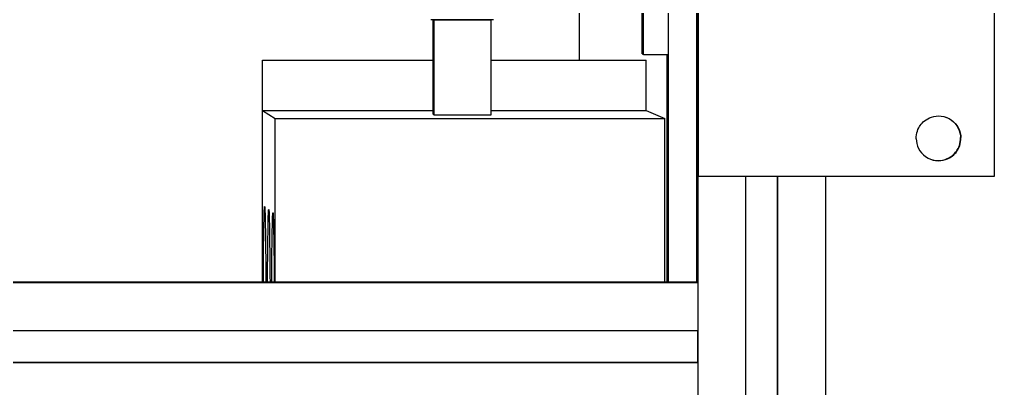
# Model space of a CAD drawing. Header units: millimetres. Extents: x -244 to 244, y -316 to 313.
# Drawn here: x 90 to 244.4, y -124.1 to -65.7 of the extents above; entities that cross this region are included whole.
import ezdxf

# ---------------------------------------------------------------- set-up
doc = ezdxf.new("R2010")
doc.units = ezdxf.units.MM
doc.layers.add('VISIBLE', color=7, linetype='Continuous')

msp = doc.modelspace()

# ---------------------------------------------------------------- linework, layer by layer
at = {"layer": 'VISIBLE'}
for p, q in [((197.47, -315.95), (197.47, 312.91)), ((197.52, -90.5), (197.52, 43.76)), ((244.42, -90.5), (244.42, 43.76)), ((192.78, -107.23), (192.78, 25.29)), ((197.27, -107.23), (197.27, 9.1)), ((197.34, -107.3), (197.34, 9.11)), ((197.39, -107.3), (197.39, 9.11)), ((188.64, -71.11), (188.64, -55.36)), ((188.83, -71.18), (188.83, -55.36)), ((178.71, -72.12), (178.71, -55.6)), ((155.14, -65.65), (155.2, -65.65)), ((155.2, -65.65), (155.3, -65.65)), ((155.3, -65.65), (155.43, -65.65)), ((155.43, -65.65), (155.61, -65.66)), ((155.51, -80.66), (155.51, -65.65)), ((155.6, -65.66), (155.67, -65.68)), ((155.61, -65.66), (155.84, -65.66)), ((155.67, -80.75), (155.67, -65.68)), ((155.67, -65.68), (164.71, -65.68)), ((155.84, -65.66), (156.11, -65.66)), ((156.11, -65.66), (156.44, -65.66)), ((156.44, -65.66), (156.83, -65.66)), ((156.83, -65.66), (157.28, -65.66)), ((157.28, -65.66), (157.78, -65.66)), ((157.78, -65.66), (158.32, -65.66)), ((158.32, -65.66), (158.91, -65.66)), ((158.91, -65.66), (159.52, -65.66)), ((159.52, -65.66), (160.14, -65.66)), ((160.14, -65.66), (160.77, -65.66)), ((160.77, -65.66), (161.38, -65.66)), ((161.38, -65.66), (161.96, -65.66)), ((161.96, -65.66), (162.5, -65.66)), ((162.5, -65.66), (163, -65.66)), ((163, -65.66), (163.44, -65.66)), ((163.44, -65.66), (163.82, -65.66)), ((163.82, -65.66), (164.14, -65.66)), ((164.14, -65.66), (164.42, -65.66)), ((164.42, -65.66), (164.63, -65.66)), ((164.63, -65.66), (164.81, -65.65)), ((164.64, -65.66), (164.71, -65.68)), ((164.71, -80.75), (164.71, -65.68)), ((164.81, -65.65), (164.93, -65.65)), ((164.93, -65.65), (165.03, -65.65)), ((165.03, -65.65), (165.08, -65.65)), ((128.5, -107.23), (128.5, -72.12)), ((128.5, -72.12), (128.51, -72.12)), ((128.5, -72.12), (155.51, -72.12)), ((128.51, -107.23), (128.51, -72.12)), ((128.51, -72.12), (155.51, -72.12)), ((164.71, -72.12), (189.23, -72.12)), ((164.71, -72.12), (189.22, -72.12)), ((188.64, -71.11), (188.83, -71.18)), ((188.83, -71.18), (192.78, -71.18)), ((189.22, -72.12), (189.23, -72.12)), ((189.23, -80.09), (189.23, -72.12)), ((192.59, -107.23), (192.59, -71.18)), ((192.66, -107.23), (192.66, -71.18)), ((192.71, -107.23), (192.71, -71.18)), ((128.51, -80.09), (130.49, -81.33)), ((128.51, -80.09), (155.51, -80.09)), ((164.71, -80.09), (189.27, -80.09)), ((189.27, -80.09), (192.19, -81.33)), ((130.49, -107.23), (130.49, -81.33)), ((130.49, -81.33), (192.19, -81.33)), ((155.51, -80.66), (155.67, -80.75)), ((155.67, -80.75), (164.71, -80.75)), ((192.19, -107.23), (192.19, -81.33)), ((233.13, -81.89), (233.34, -81.71)), ((233.34, -81.71), (233.58, -81.53)), ((233.58, -81.53), (233.84, -81.37)), ((233.84, -81.37), (234.13, -81.23)), ((234.13, -81.23), (234.46, -81.11)), ((234.46, -81.11), (234.81, -81.01)), ((234.81, -81.01), (235.18, -80.95)), ((235.18, -80.95), (235.58, -80.93)), ((235.58, -80.93), (235.99, -80.96)), ((235.99, -80.96), (236.4, -81.04)), ((236.4, -81.04), (236.82, -81.16)), ((236.77, -81.15), (237.16, -81.33)), ((236.77, -81.15), (237.16, -81.33)), ((236.82, -81.16), (237.22, -81.35)), ((237.16, -81.33), (237.53, -81.56)), ((237.16, -81.33), (237.53, -81.56)), ((237.22, -81.35), (237.59, -81.58)), ((237.53, -81.56), (237.88, -81.83)), ((237.53, -81.56), (237.88, -81.83)), ((237.59, -81.58), (237.94, -81.85)), ((232.12, -83.61), (232.2, -83.33)), ((232.2, -83.33), (232.3, -83.07)), ((232.3, -83.07), (232.41, -82.84)), ((232.41, -82.84), (232.53, -82.63)), ((232.53, -82.63), (232.65, -82.44)), ((232.65, -82.44), (232.79, -82.25)), ((232.79, -82.25), (232.95, -82.07)), ((232.95, -82.07), (233.13, -81.89)), ((237.88, -81.83), (238.18, -82.15)), ((237.88, -81.83), (238.18, -82.15)), ((237.94, -81.85), (238.24, -82.17)), ((238.18, -82.15), (238.44, -82.49)), ((238.24, -82.17), (238.51, -82.51)), ((238.44, -82.49), (238.66, -82.86)), ((238.51, -82.51), (238.72, -82.88)), ((238.66, -82.86), (238.82, -83.23)), ((238.72, -82.88), (238.88, -83.26)), ((238.82, -83.23), (238.94, -83.61)), ((238.88, -83.26), (239, -83.63)), ((232.01, -84.58), (232.02, -84.24)), ((232.01, -84.58), (232.04, -84.95)), ((232.02, -84.24), (232.05, -83.91)), ((232.05, -83.91), (232.12, -83.61)), ((238.94, -83.61), (239.01, -83.99)), ((238.99, -85.02), (239.03, -84.69)), ((239, -83.63), (239.07, -84.01)), ((239.01, -83.99), (239.04, -84.35)), ((239.03, -84.69), (239.04, -84.35)), ((239.05, -85.04), (239.09, -84.71)), ((239.07, -84.01), (239.1, -84.37)), ((239.09, -84.71), (239.1, -84.37)), ((232.04, -84.95), (232.11, -85.32)), ((232.11, -85.32), (232.23, -85.7)), ((232.23, -85.7), (232.39, -86.08)), ((232.39, -86.08), (232.6, -86.44)), ((232.39, -86.08), (232.6, -86.44)), ((232.6, -86.44), (232.86, -86.79)), ((232.6, -86.44), (232.86, -86.79)), ((238.39, -86.5), (238.52, -86.3)), ((238.45, -86.52), (238.58, -86.33)), ((238.52, -86.3), (238.64, -86.09)), ((238.58, -86.33), (238.7, -86.11)), ((238.64, -86.09), (238.75, -85.86)), ((238.7, -86.11), (238.81, -85.88)), ((238.75, -85.86), (238.85, -85.6)), ((238.81, -85.88), (238.91, -85.62)), ((238.85, -85.6), (238.93, -85.32)), ((238.91, -85.62), (238.99, -85.34)), ((238.93, -85.32), (238.99, -85.02)), ((238.99, -85.34), (239.05, -85.04)), ((232.86, -86.79), (233.17, -87.1)), ((232.86, -86.79), (233.17, -87.1)), ((233.17, -87.1), (233.51, -87.38)), ((233.51, -87.38), (233.89, -87.61)), ((233.51, -87.38), (233.89, -87.61)), ((233.89, -87.61), (234.29, -87.79)), ((233.89, -87.61), (234.29, -87.79)), ((234.26, -87.78), (234.64, -87.9)), ((234.26, -87.78), (234.64, -87.9)), ((234.29, -87.79), (234.7, -87.92)), ((234.64, -87.9), (235.06, -87.97)), ((234.64, -87.9), (235.06, -87.97)), ((234.7, -87.92), (235.12, -88)), ((235.06, -87.97), (235.47, -88)), ((235.12, -88), (235.53, -88.02)), ((235.47, -88), (235.86, -87.98)), ((235.53, -88.02), (235.92, -88)), ((235.86, -87.98), (236.24, -87.92)), ((235.92, -88), (236.3, -87.94)), ((236.24, -87.92), (236.59, -87.83)), ((236.3, -87.94), (236.65, -87.85)), ((236.59, -87.83), (236.91, -87.7)), ((236.65, -87.85), (236.97, -87.73)), ((236.91, -87.7), (237.21, -87.56)), ((236.97, -87.73), (237.27, -87.58)), ((237.21, -87.56), (237.47, -87.4)), ((237.27, -87.58), (237.53, -87.42)), ((237.47, -87.4), (237.71, -87.23)), ((237.53, -87.42), (237.77, -87.25)), ((237.71, -87.23), (237.91, -87.05)), ((237.77, -87.25), (237.97, -87.07)), ((237.91, -87.05), (238.1, -86.86)), ((237.97, -87.07), (238.16, -86.88)), ((238.1, -86.86), (238.25, -86.68)), ((238.16, -86.88), (238.32, -86.7)), ((238.25, -86.68), (238.39, -86.5)), ((238.32, -86.7), (238.45, -86.52)), ((197.47, -90.48), (197.52, -90.5)), ((197.52, -90.5), (244.42, -90.5)), ((205.06, -315.95), (205.06, -90.5)), ((210.06, -315.85), (210.06, -90.5)), ((210.13, -315.95), (210.13, -90.5)), ((217.72, -315.95), (217.72, -90.5)), ((128.78, -95.84), (128.79, -95.66)), ((128.79, -95.66), (128.8, -95.51)), ((128.8, -95.51), (128.81, -95.4)), ((128.81, -95.4), (128.82, -95.32)), ((128.82, -95.32), (128.83, -95.28)), ((128.83, -95.28), (128.84, -95.31)), ((128.83, -95.28), (128.84, -95.31)), ((128.83, -95.28), (128.83, -95.28)), ((128.84, -95.31), (128.85, -95.39)), ((128.85, -95.39), (128.86, -95.51)), ((128.86, -95.51), (128.87, -95.66)), ((128.87, -95.66), (128.88, -95.86)), ((128.74, -97.18), (128.75, -96.85)), ((128.74, -97.53), (128.74, -97.18)), ((128.75, -96.85), (128.76, -96.56)), ((128.76, -96.56), (128.77, -96.29)), ((128.77, -96.29), (128.78, -96.05)), ((128.78, -96.05), (128.78, -95.84)), ((128.88, -95.86), (128.89, -96.1)), ((128.89, -96.1), (128.9, -96.39)), ((128.9, -96.39), (128.9, -96.72)), ((128.9, -96.72), (128.91, -97.09)), ((128.91, -97.09), (128.92, -97.51)), ((129.41, -97.35), (129.42, -97.05)), ((129.42, -96.78), (129.43, -96.54)), ((129.42, -97.05), (129.42, -96.78)), ((129.43, -96.54), (129.44, -96.32)), ((129.44, -96.32), (129.45, -96.14)), ((129.45, -96.14), (129.46, -96)), ((129.46, -96), (129.47, -95.88)), ((129.47, -95.81), (129.48, -95.77)), ((129.47, -95.88), (129.47, -95.81)), ((129.48, -95.77), (129.49, -95.76)), ((129.49, -95.76), (129.5, -95.8)), ((129.49, -95.76), (129.5, -95.8)), ((129.5, -95.8), (129.51, -95.88)), ((129.5, -95.8), (129.51, -95.88)), ((129.51, -95.88), (129.52, -95.99)), ((129.52, -95.99), (129.53, -96.15)), ((129.53, -96.15), (129.54, -96.35)), ((129.54, -96.35), (129.54, -96.59)), ((129.54, -96.59), (129.55, -96.88)), ((129.55, -96.88), (129.56, -97.21)), ((129.56, -97.21), (129.57, -97.59)), ((130.09, -97.27), (130.1, -97.03)), ((130.1, -96.82), (130.11, -96.64)), ((130.1, -97.03), (130.1, -96.82)), ((130.11, -96.64), (130.12, -96.49)), ((130.12, -96.49), (130.13, -96.38)), ((130.13, -96.38), (130.14, -96.3)), ((130.14, -96.3), (130.15, -96.26)), ((130.15, -96.26), (130.16, -96.26)), ((130.16, -96.26), (130.16, -96.29)), ((130.16, -96.26), (130.16, -96.29)), ((130.16, -96.29), (130.17, -96.37)), ((130.16, -96.29), (130.17, -96.37)), ((130.17, -96.37), (130.18, -96.49)), ((130.18, -96.49), (130.19, -96.64)), ((130.18, -96.49), (130.19, -96.64)), ((130.19, -96.64), (130.2, -96.85)), ((130.2, -96.85), (130.21, -97.09)), ((130.21, -97.09), (130.22, -97.38)), ((128.71, -99.14), (128.72, -98.71)), ((128.72, -98.29), (128.73, -97.9)), ((128.72, -98.71), (128.72, -98.29)), ((128.73, -97.9), (128.74, -97.53)), ((128.92, -97.51), (128.93, -97.97)), ((128.93, -97.97), (128.94, -98.47)), ((128.94, -98.47), (128.95, -99.02)), ((129.37, -99.21), (129.38, -98.79)), ((129.38, -98.79), (129.39, -98.4)), ((129.39, -98.02), (129.4, -97.67)), ((129.39, -98.4), (129.39, -98.02)), ((129.4, -97.67), (129.41, -97.35)), ((129.57, -97.59), (129.58, -98)), ((129.58, -98), (129.59, -98.47)), ((129.59, -98.47), (129.6, -98.98)), ((130.05, -98.9), (130.06, -98.53)), ((130.06, -98.17), (130.07, -97.85)), ((130.06, -98.53), (130.06, -98.17)), ((130.07, -97.85), (130.08, -97.55)), ((130.08, -97.55), (130.09, -97.27)), ((130.22, -97.38), (130.23, -97.71)), ((130.23, -97.71), (130.24, -98.09)), ((130.24, -98.09), (130.25, -98.51)), ((130.25, -98.51), (130.26, -98.97)), ((128.69, -100.56), (128.7, -100.07)), ((128.7, -99.6), (128.71, -99.14)), ((128.7, -100.07), (128.7, -99.6)), ((128.95, -99.02), (128.96, -99.62)), ((128.96, -99.62), (128.97, -100.25)), ((128.97, -100.25), (128.97, -100.93)), ((129.35, -100.58), (129.36, -100.11)), ((129.36, -100.11), (129.37, -99.65)), ((129.37, -99.65), (129.37, -99.21)), ((129.6, -98.98), (129.61, -99.53)), ((129.61, -99.53), (129.62, -100.12)), ((129.62, -100.12), (129.63, -100.76)), ((130.02, -100.62), (130.03, -100.16)), ((130.03, -100.16), (130.04, -99.72)), ((130.04, -99.3), (130.05, -98.9)), ((130.04, -99.72), (130.04, -99.3)), ((130.26, -98.97), (130.26, -99.48)), ((130.26, -99.48), (130.27, -100.04)), ((130.27, -100.04), (130.28, -100.64)), ((128.67, -102.11), (128.68, -101.58)), ((128.68, -101.06), (128.69, -100.56)), ((128.68, -101.58), (128.68, -101.06)), ((128.97, -100.93), (128.98, -101.65)), ((128.98, -101.65), (128.99, -102.41)), ((129.33, -102.09), (129.34, -101.58)), ((129.34, -101.58), (129.35, -101.07)), ((129.35, -101.07), (129.35, -100.58)), ((129.63, -100.76), (129.63, -101.45)), ((129.63, -101.45), (129.64, -102.17)), ((130, -102.1), (130.01, -101.59)), ((130.01, -101.59), (130.02, -101.1)), ((130.02, -101.1), (130.02, -100.62)), ((130.28, -100.64), (130.29, -101.28)), ((130.29, -101.28), (130.3, -101.97)), ((128.66, -103.2), (128.67, -102.65)), ((128.66, -103.76), (128.66, -103.2)), ((128.67, -102.65), (128.67, -102.11)), ((128.99, -102.41), (129, -103.22)), ((129, -103.22), (129.01, -104.06)), ((129.32, -103.17), (129.33, -102.63)), ((129.32, -103.72), (129.32, -103.17)), ((129.33, -102.63), (129.33, -102.09)), ((129.64, -102.17), (129.65, -102.94)), ((129.65, -102.94), (129.66, -103.74)), ((129.98, -103.7), (129.99, -103.15)), ((129.99, -103.15), (130, -102.62)), ((130, -102.62), (130, -102.1)), ((130.3, -101.97), (130.31, -102.7)), ((130.31, -102.7), (130.32, -103.47)), ((128.64, -105.49), (128.65, -104.91)), ((128.65, -104.33), (128.66, -103.76)), ((128.65, -104.91), (128.65, -104.33)), ((129.01, -104.06), (129.02, -104.94)), ((129.02, -104.94), (129.02, -105.85)), ((129.3, -105.44), (129.31, -104.86)), ((129.31, -104.29), (129.32, -103.72)), ((129.31, -104.86), (129.31, -104.29)), ((129.66, -103.74), (129.67, -104.59)), ((129.67, -104.59), (129.67, -105.47)), ((129.97, -104.82), (129.98, -104.25)), ((129.97, -105.4), (129.97, -104.82)), ((129.98, -104.25), (129.98, -103.7)), ((130.32, -103.47), (130.32, -104.28)), ((130.32, -104.28), (130.33, -105.13)), ((128.63, -106.68), (128.64, -106.08)), ((128.64, -106.08), (128.64, -105.49)), ((129.02, -105.85), (129.03, -106.8)), ((129.29, -106.62), (129.3, -106.03)), ((129.3, -106.03), (129.3, -105.44)), ((129.67, -105.47), (129.68, -106.39)), ((129.68, -106.39), (129.69, -107.23)), ((129.96, -105.98), (129.97, -105.4)), ((129.96, -106.57), (129.96, -105.98)), ((130.33, -105.13), (130.34, -106.01)), ((130.34, -106.01), (130.35, -106.94)), ((-197.47, -107.34), (197.47, -107.34)), ((-197.39, -107.3), (197.39, -107.3)), ((-197.34, -107.27), (197.34, -107.27)), ((-197.27, -107.23), (197.27, -107.23)), ((128.63, -107.23), (128.63, -106.68)), ((129.03, -106.8), (129.03, -107.23)), ((129.29, -107.22), (129.29, -106.62)), ((129.29, -107.23), (129.29, -107.22)), ((129.95, -107.17), (129.96, -106.57)), ((129.95, -107.23), (129.95, -107.17)), ((130.35, -106.94), (130.35, -107.23)), ((197.27, -107.23), (197.34, -107.27)), ((197.39, -107.3), (197.47, -107.34)), ((-197.47, -114.94), (197.47, -114.94)), ((197.41, -119.96), (197.41, -114.94)), ((-197.47, -120), (197.47, -120)), ((-197.41, -119.96), (197.41, -119.96)), ((197.41, -119.96), (197.47, -120))]:
    msp.add_line(p, q, dxfattribs=at)

doc.saveas('drawing.dxf')
